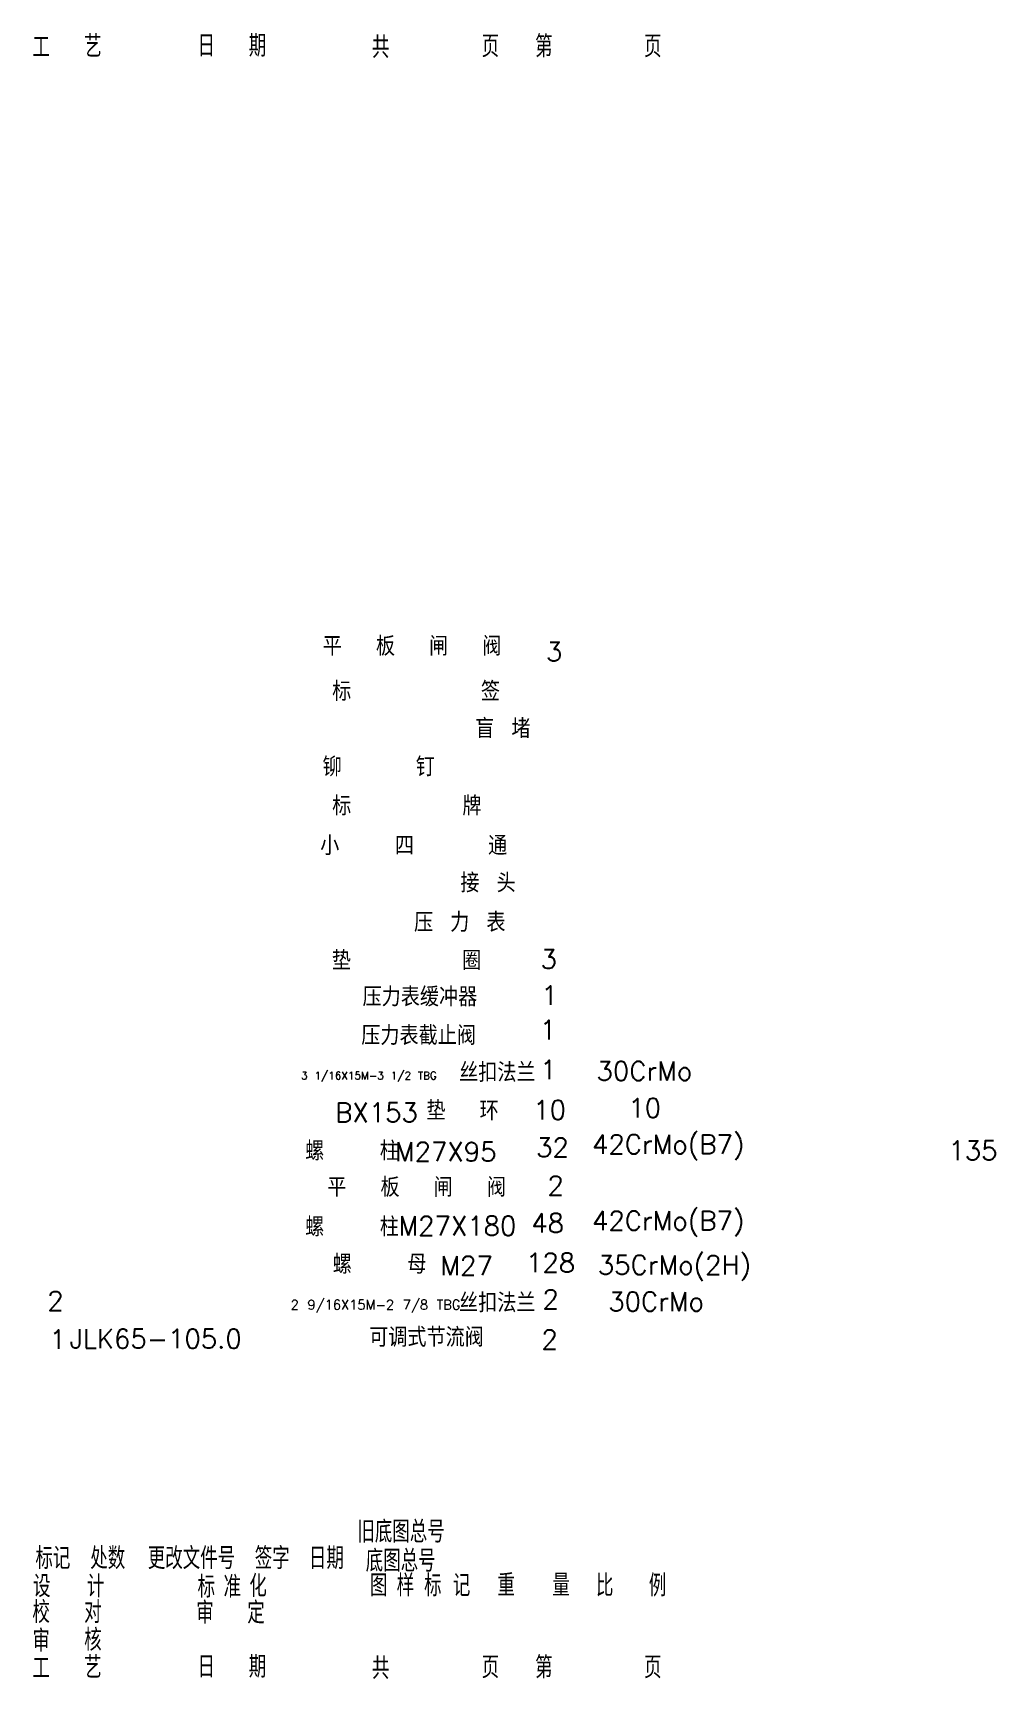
# Model space of a CAD drawing. Header units: millimetres. Extents: x 1188 to 14709, y -1491 to 2629.
# Drawn here: x 5750.1 to 5926.3, y 2327.3 to 2628.9 of the extents above; entities that cross this region are included whole.
import ezdxf

# ---------------------------------------------------------------- set-up
doc = ezdxf.new("R2010")
doc.units = ezdxf.units.MM
doc.layers.add('标注', color=3, linetype='Continuous', lineweight=13)
doc.styles.add('HZ', font='txt', dxfattribs={"width": 0.8, "bigfont": 'hztxt'})
doc.styles.add('HZTXT', font='txt', dxfattribs={"bigfont": 'HZTXT'})

msp = doc.modelspace()

# ---------------------------------------------------------------- texts
at = {"layer": '标注', "style": 'HZ', "width": 0.8}
for s, p in [('工', (5749.95509, 2624.313)), ('艺', (5759.43512, 2624.45997)), ('日', (5780.21165, 2624.5511)), ('期', (5789.56919, 2624.5511)), ('共', (5812.1424, 2624.30755)), ('页', (5832.2308, 2624.45453)), ('第', (5842.03002, 2624.45453)), ('页', (5861.99593, 2624.45453)), ('旧底图总号', (5809.47956, 2352.3105)), ('标记', (5750.50741, 2347.44324)), ('处数', (5760.55161, 2347.44324)), ('更改文件号', (5771.08943, 2347.44324)), ('签字', (5790.68421, 2347.44324)), ('日期', (5800.60592, 2347.44324)), ('底图总号', (5811.0051, 2346.9738)), ('设', (5750.07759, 2342.30453)), ('计', (5759.94364, 2342.30453)), ('标', (5780.21165, 2342.22118)), ('准', (5784.96094, 2342.22118)), ('化', (5789.69168, 2342.36816)), ('图', (5811.77492, 2342.44606)), ('样', (5816.67453, 2342.44606)), ('标', (5821.69663, 2342.44606)), ('记', (5826.96372, 2342.44606)), ('重', (5835.12845, 2342.51808)), ('量', (5845.17811, 2342.51808)), ('比', (5853.17663, 2342.44606)), ('例', (5862.85336, 2342.44606)), ('校', (5749.95509, 2337.56148)), ('对', (5759.43512, 2337.56148)), ('审', (5779.9574, 2337.46211)), ('定', (5789.31494, 2337.46211)), ('审', (5749.95509, 2332.33398)), ('核', (5759.43512, 2332.48095)), ('艺', (5759.43512, 2327.45997)), ('日', (5780.21165, 2327.5511)), ('期', (5789.56919, 2327.5511)), ('共', (5812.1424, 2327.30755)), ('页', (5832.2308, 2327.45453)), ('第', (5842.03002, 2327.45453)), ('页', (5861.99593, 2327.45453)), ('工', (5749.95509, 2327.313))]:
    msp.add_text(s, height=4, dxfattribs=at).set_placement(p)
at = {"layer": '标注', "color": 3, "linetype": 'ByBlock', "style": 'HZTXT'}
for s, height, p in [('平  板  闸  阀', 3.5, (5803.13129, 2514.80206)), ('标       签', 3.5, (5804.86293, 2506.53055)), ('  盲 堵', 3.5, (5824.83159, 2499.70572)), ('铆    钉', 3.5, (5803.10179, 2492.69453)), ('标      牌', 3.5, (5804.86293, 2485.53055)), ('小   四    通', 3.5, (5802.67178, 2478.26779)), (' 接 头', 3.5, (5825.23146, 2471.44298)), ('压 力 表', 3.5, (5819.86143, 2464.20754)), ('垫      圈', 3.5, (5804.79764, 2457.2152)), ('压力表缓冲器', 3.5, (5810.42967, 2450.55889)), ('压力表截止阀', 3.5, (5810.19332, 2443.4764)), ('丝扣法兰', 3.5, (5828.11494, 2436.70547)), ('3 1/16X15M-3 1/2 TBG', 1.4, (5799.16436, 2437.17975)), ('BX153', 3.5, (5805.4138, 2429.36053)), ('垫  环', 3.5, (5822.12074, 2429.69012)), ('螺   柱', 3.5, (5799.90614, 2422.32316)), ('     M27X95', 3.5, (5799.39947, 2422.17473)), ('平  板  闸  阀', 3.5, (5803.9656, 2415.65858)), ('螺   柱', 3.5, (5799.90614, 2408.41393)), ('    M27X180', 3.5, (5803.44023, 2408.58822)), ('螺   母', 3.5, (5804.96504, 2401.57037)), ('        M27', 3.5, (5797.54903, 2401.29466)), ('2', 3.5, (5752.66968, 2394.83002)), ('丝扣法兰', 3.5, (5828.098, 2394.501)), ('2 9/16X15M-2 7/8 TBG', 1.75, (5797.2632, 2395.01725)), ('可调式节流阀', 3.5, (5811.63764, 2388.17828)), ('1', 3.5, (5753.10058, 2387.80432))]:
    msp.add_text(s, height=height, dxfattribs=at).set_placement(p)
at = {"layer": '标注', "color": 3, "linetype": 'ByBlock', "char_height": 3.5, "width": 0.000000001, "attachment_point": 5, "style": 'HZTXT'}
for s, insert in [('3', (5845.51534, 2515.55619)), ('3', (5844.52513, 2459.21768)), ('1', (5844.68469, 2452.56197)), ('1', (5844.39613, 2446.26491)), ('1', (5844.4726, 2438.94679)), ('30CrMo', (5862.05144, 2438.71023)), ('10', (5844.69481, 2431.57484)), ('10', (5862.10946, 2431.94542)), ('32', (5845.20951, 2424.71215)), ('42CrMo(B7)', (5866.40399, 2424.70466)), ('135', (5922.22524, 2424.14696)), ('2', (5845.78505, 2417.72572)), ('42CrMo(B7)', (5866.40399, 2410.70466)), ('48', (5844.33138, 2410.86724)), ('128', (5844.87116, 2403.59811)), ('35CrMo(2H)', (5867.54225, 2402.59231)), ('2', (5844.88662, 2396.89454)), ('30CrMo', (5864.19903, 2396.46352)), ('JLK65-105.0', (5772.5545, 2389.6565)), ('2', (5844.68625, 2389.52807))]:
    msp.add_mtext(s, dxfattribs=dict(at, insert=insert))

doc.saveas('drawing.dxf')
